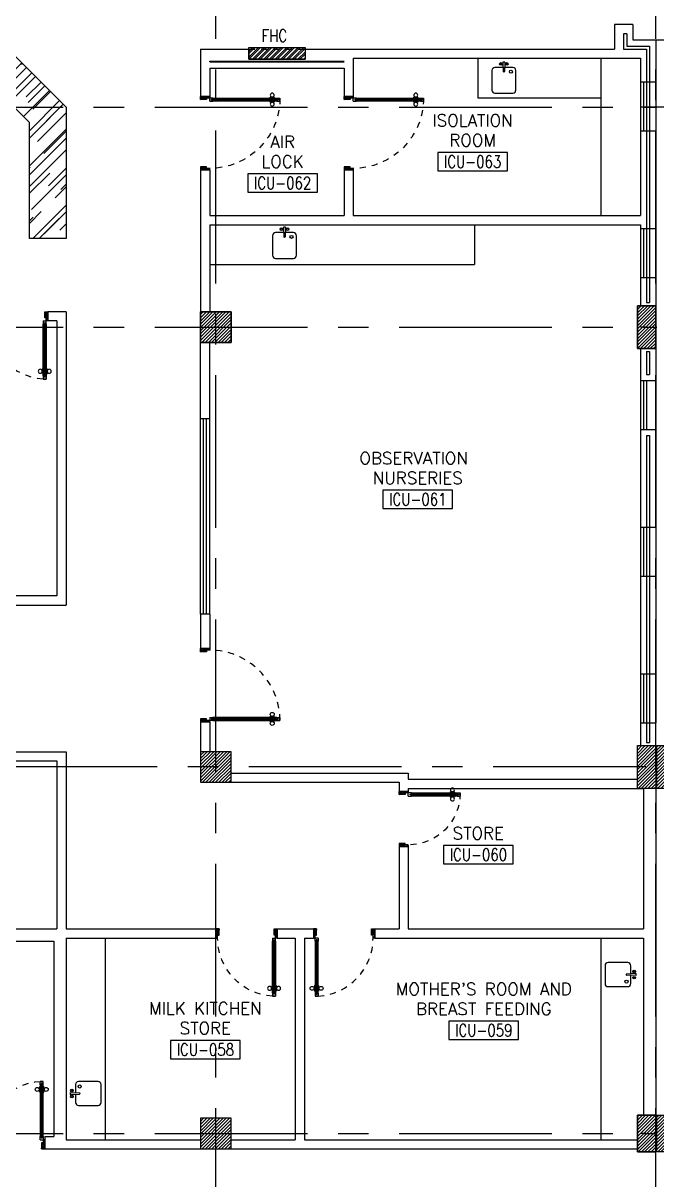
# Model space of a CAD drawing. Extents: x 276011.4 to 276105.3, y 57291.9 to 57371.4.
# Drawn here: x 276042.42 to 276052.79, y 57329.23 to 57348.16 of the extents above; entities that cross this region are included whole.
import ezdxf
from ezdxf.enums import TextEntityAlignment as Align

# ---------------------------------------------------------------- set-up
doc = ezdxf.new("R2010")
doc.units = 0
doc.header["$MEASUREMENT"] = 0
doc.linetypes.add('CENTERX2', pattern=[4, 2.5, -0.5, 0.5, -0.5])
doc.linetypes.add('HIDDEN', pattern=[0.375, 0.25, -0.125])
doc.layers.get('0').update_dxf_attribs({"color": 11, "linetype": 'CONTINUOUS'})
for name, color, linetype in [('AXES', 11, 'CENTERX2'), ('COL', 11, 'CONTINUOUS'), ('COUNTER', 11, 'CONTINUOUS'), ('DOOR', 11, 'CONTINUOUS'), ('FHC', 11, 'CONTINUOUS'), ('HAT', 11, 'CONTINUOUS'), ('INSUL', 11, 'CONTINUOUS'), ('NON-MEDICAL', 11, 'CONTINUOUS'), ('RM-BOX', 11, 'CONTINUOUS'), ('RM-NAME', 11, 'CONTINUOUS'), ('RM-NO', 11, 'CONTINUOUS'), ('ROOF', 11, 'CONTINUOUS'), ('WALL', 11, 'CONTINUOUS'), ('WIN', 11, 'CONTINUOUS')]:
    doc.layers.add(name, color=color, linetype=linetype)
doc.styles.add('ROMANS', font='ROMANS.shx', dxfattribs={"width": 0.6})

# ---------------------------------------------------------------- blocks, each defined once
blk = doc.blocks.new('*X17')
at = {"color": 0}
for p, q in [((84179, 155509), (84660, 155990)), ((84179, 155562), (84607, 155990)), ((84179, 155615), (84554, 155990)), ((84179, 155668), (84501, 155990)), ((84179, 155721), (84448, 155990)), ((84179, 155774), (84395, 155990)), ((84179, 155827), (84342, 155990)), ((84179, 155880), (84289, 155990)), ((84179, 155933), (84236, 155990)), ((84179, 155986), (84183, 155990)), ((84213, 155490), (84679, 155956)), ((84266, 155490), (84679, 155903)), ((84319, 155490), (84679, 155850)), ((84372, 155490), (84679, 155796)), ((84426, 155490), (84679, 155743)), ((84479, 155490), (84679, 155690)), ((84532, 155490), (84679, 155637)), ((84585, 155490), (84679, 155584)), ((84638, 155490), (84679, 155531))]:
    blk.add_line(p, q, dxfattribs=at)
blk = doc.blocks.new('COL50')
at = {"layer": 'COL'}
blk.add_lwpolyline([(-250, 250), (-250, -250), (250, -250), (250, 250)], close=True, dxfattribs=at)
blk = doc.blocks.new('*X16')
at = {"color": 0}
for p, q in [((84179, 162721), (84648, 163190)), ((84179, 162774), (84595, 163190)), ((84179, 162827), (84542, 163190)), ((84179, 162880), (84489, 163190)), ((84179, 162933), (84436, 163190)), ((84179, 162986), (84383, 163190)), ((84179, 163039), (84330, 163190)), ((84179, 163092), (84277, 163190)), ((84179, 163145), (84224, 163190)), ((84201, 162690), (84679, 163168)), ((84254, 162690), (84679, 163115)), ((84307, 162690), (84679, 163062)), ((84360, 162690), (84679, 163009)), ((84413, 162690), (84679, 162956)), ((84466, 162690), (84679, 162903)), ((84519, 162690), (84679, 162850)), ((84572, 162690), (84679, 162797)), ((84625, 162690), (84679, 162744))]:
    blk.add_line(p, q, dxfattribs=at)
blk = doc.blocks.new('*X19')
at = {"color": 0}
for p, q in [((84179, 149516), (84653, 149990)), ((84179, 149569), (84600, 149990)), ((84179, 149622), (84547, 149990)), ((84179, 149675), (84494, 149990)), ((84179, 149728), (84441, 149990)), ((84179, 149781), (84388, 149990)), ((84179, 149834), (84335, 149990)), ((84179, 149887), (84282, 149990)), ((84179, 149940), (84229, 149990)), ((84206, 149490), (84679, 149963)), ((84259, 149490), (84679, 149910)), ((84312, 149490), (84679, 149857)), ((84365, 149490), (84679, 149804)), ((84418, 149490), (84679, 149751)), ((84471, 149490), (84679, 149698)), ((84524, 149490), (84679, 149645)), ((84577, 149490), (84679, 149592)), ((84630, 149490), (84679, 149539))]:
    blk.add_line(p, q, dxfattribs=at)
blk = doc.blocks.new('RM1')
at = {"layer": 'RM-BOX'}
blk.add_lwpolyline([(570, -200), (-570, -200), (-570, -500), (570, -500)], close=True, dxfattribs=at)
at = {"layer": 'RM-NAME', "style": 'ROMANS'}
for tag, p in [('ROOMNAME1', (0, 324)), ('ROOMNAME2', (0, 0))]:
    blk.add_attdef(tag, text='', height=200, dxfattribs=at).set_placement(p, align=Align.MIDDLE)
at = {"layer": 'RM-NO', "style": 'ROMANS', "width": 0.8}
blk.add_attdef('ROOMNO', text='', height=200, dxfattribs=at).set_placement((0, -350), align=Align.MIDDLE)
blk = doc.blocks.new('DOOR90')
at = {"layer": 'DOOR', "color": 0, "linetype": 'ByBlock'}
for p, q in [((-150, 0), (-150, -25)), ((-150, 0), (0, 0)), ((0, -50), (0, 0)), ((-1000, -25), (-1000, -75)), ((-1000, -75), (-1000, -25)), ((-950, -25), (-1000, -25)), ((-950, -75), (-1000, -75)), ((-970, -42), (-970, -58)), ((-950, -42), (-970, -42)), ((-950, -58), (-970, -58)), ((-950, -25), (-950, -42)), ((-950, -58), (-950, -75)), ((-918, -25), (-918, -18)), ((-828, -18), (-918, -18)), ((-918, -75), (-918, -82)), ((-828, -82), (-918, -82)), ((-905, -18), (-905, -9)), ((-905, -9), (-840, -9)), ((-905, -18), (-840, -18)), ((-905, -82), (-905, -91)), ((-905, -82), (-840, -82)), ((-905, -91), (-840, -91)), ((-840, -18), (-840, -9)), ((-840, -82), (-840, -91)), ((-828, -25), (-828, -18)), ((-828, -75), (-828, -82)), ((-200, -42), (-200, -25)), ((-200, -25), (-150, -25)), ((-180, -42), (-200, -42)), ((-200, -75), (-200, -58)), ((-200, -58), (-180, -58)), ((-150, -75), (-200, -75)), ((-180, -58), (-180, -42)), ((-150, -75), (-150, -25)), ((-150, -25), (-100, -25)), ((-100, -25), (-100, -50)), ((-100, -50), (0, -50)), ((-150, -900), (-150, -875)), ((-150, -875), (-100, -875)), ((0, -900), (-150, -900)), ((-150, -900), (0, -900)), ((-100, -850), (0, -850)), ((-100, -875), (-100, -850)), ((0, -850), (0, -900))]:
    blk.add_line(p, q, dxfattribs=at)
at = {"layer": 'DOOR', "color": 9, "linetype": 'ByBlock'}
for p, q in [((0, -50), (-114, 0)), ((0, -50), (-40, 0)), ((0, -50), (-100, -37)), ((0, -850), (-114, -900)), ((0, -850), (-100, -863)), ((0, -850), (-40, -900))]:
    blk.add_line(p, q, dxfattribs=at)
at = {"layer": 'DOOR', "linetype": 'ByBlock'}
for p, q in [((-200, -25), (-950, -25)), ((-200, -42), (-950, -42)), ((-200, -58), (-950, -58)), ((-950, -75), (-200, -75))]:
    blk.add_line(p, q, dxfattribs=at)
at = {"layer": 'DOOR', "color": 0, "linetype": 'ByBlock'}
for centre in [(-873, 24), (-873, -124)]:
    blk.add_circle(centre, 32.4, dxfattribs=at)
at = {"layer": 'DOOR', "color": 9, "linetype": 'ByBlock'}
for centre, radius, start, end in [((0, -50), 154, 161.1053, 166.2858), ((0, -50), 134, 158.1598, 169.28), ((0, -50), 94.4, 148.0182, 180), ((0, -50), 74.4, 137.7764, 180), ((0, -50), 114, 154.0838, 167.3774), ((0, -50), 54.4, 113.2074, 180), ((0, -50), 34.4, 90, 180), ((0, -50), 14.4, 90, 180), ((0, -850), 154, 193.7142, 198.8947), ((0, -850), 134, 190.72, 201.8402), ((0, -850), 94.4, 180, 211.9818), ((0, -850), 74.4, 180, 222.2236), ((0, -850), 54.4, 180, 246.7926), ((0, -850), 34.4, 180, 270), ((0, -850), 14.4, 180, 270)]:
    blk.add_arc(centre, radius, start, end, dxfattribs=at)
at = {"layer": 'DOOR', "linetype": 'HIDDEN', "ltscale": 0.5}
blk.add_arc((-150, -25), 850, 180, 270, dxfattribs=at)
blk = doc.blocks.new('C5V')
at = {"layer": 'HAT'}
h = blk.add_hatch(dxfattribs=at)
h.set_pattern_fill('ANSI31', color=256, scale=300, style=0)
h.set_pattern_definition([(45, (-249196.182, -54711.005), (-26.5165043, 26.5165043), [])])
h.paths.add_polyline_path([(-20, 600), (-320, 600), (-320, 300), (-20, 300)])
h.paths.add_polyline_path([(-20, 300), (-320, 300), (-320, 0), (-20, 0)])
h = blk.add_hatch(dxfattribs=at)
h.set_pattern_fill('ANSI31', color=256, scale=300, style=0)
h.set_pattern_definition([(45, (-248876.182, -54711.005), (-26.5165043, 26.5165043), [])])
h.paths.add_polyline_path([(300, 600), (0, 600), (0, 300), (300, 300)])
h.paths.add_polyline_path([(300, 300), (0, 300), (0, 0), (300, 0)])
at = {"layer": 'COL'}
for points in [[(-20, 600), (-20, 0), (-320, 0), (-320, 600)], [(300, 600), (300, 0), (0, 0), (0, 600)]]:
    blk.add_lwpolyline(points, close=True, dxfattribs=at)
blk = doc.blocks.new('C11')
at = {"layer": 'HAT'}
h = blk.add_hatch(dxfattribs=at)
h.set_pattern_fill('ANSI31', color=256, scale=300, style=0)
h.set_pattern_definition([(45, (-248556.182, -75061.005), (-26.5165043, 26.5165043), [])])
h.paths.add_polyline_path([(300, 700), (0, 700), (0, 350), (300, 350)])
h.paths.add_polyline_path([(300, 350), (0, 350), (0, 0), (300, 0)])
at = {"layer": 'COL'}
blk.add_lwpolyline([(300, 700), (300, 0), (0, 0), (0, 700)], close=True, dxfattribs=at)
blk = doc.blocks.new('C11D')
at = {"layer": 'COL', "linetype": 'ByBlock'}
for p in [(-320, 0), (0, 0)]:
    blk.add_blockref('C11', p, dxfattribs=at)
blk = doc.blocks.new('DOOR-10')
at = {"layer": 'DOOR', "color": 0, "linetype": 'ByBlock'}
for p, q in [((-83, 1005), (-92, 1005)), ((-92, 1005), (-92, 940)), ((-76, 1018), (-83, 1018)), ((-83, 928), (-83, 1018)), ((-83, 1005), (-83, 940)), ((-26, 1100), (-76, 1100)), ((-76, 1100), (-26, 1100)), ((-76, 1050), (-76, 1100)), ((-59, 1050), (-76, 1050)), ((-43, 1070), (-59, 1070)), ((-59, 1050), (-59, 1070)), ((-43, 1050), (-43, 1070)), ((-26, 1050), (-43, 1050)), ((-26, 1050), (-26, 1100)), ((-26, 1018), (-18, 1018)), ((-18, 928), (-18, 1018)), ((-18, 1005), (-9, 1005)), ((-18, 1005), (-18, 940)), ((-9, 1005), (-9, 940)), ((-83, 940), (-92, 940)), ((-76, 928), (-83, 928)), ((-26, 928), (-18, 928)), ((-18, 940), (-9, 940)), ((-76, 200), (-59, 200)), ((-76, 150), (-76, 200)), ((-59, 200), (-59, 180)), ((-43, 200), (-26, 200)), ((-43, 180), (-43, 200)), ((-26, 200), (-26, 150)), ((-1001, 0), (-1001, 150)), ((-1001, 150), (-976, 150)), ((-1001, 150), (-1001, 0)), ((-951, 0), (-1001, 0)), ((-976, 150), (-976, 100)), ((-976, 100), (-951, 100)), ((-951, 100), (-951, 0)), ((-76, 150), (-26, 150)), ((-59, 180), (-43, 180)), ((-51, 100), (-51, 0)), ((-26, 100), (-51, 100)), ((-51, 0), (-1, 0)), ((-1, 150), (-26, 150)), ((-26, 150), (-26, 100))]:
    blk.add_line(p, q, dxfattribs=at)
at = {"layer": 'DOOR', "linetype": 'ByBlock'}
for p, q in [((-76, 1050), (-76, 200)), ((-59, 200), (-59, 1050)), ((-43, 200), (-43, 1050)), ((-26, 200), (-26, 1050))]:
    blk.add_line(p, q, dxfattribs=at)
at = {"layer": 'DOOR', "color": 9, "linetype": 'ByBlock'}
for p, q in [((-951, 0), (-1001, 114)), ((-951, 0), (-1001, 40)), ((-951, 0), (-964, 100)), ((-51, 0), (-1, 114)), ((-51, 0), (-37, 100)), ((-51, 0), (-1, 40)), ((-1, 0), (-1, 150))]:
    blk.add_line(p, q, dxfattribs=at)
at = {"layer": 'DOOR', "color": 0, "linetype": 'ByBlock'}
for centre in [(-124, 973), (23, 973)]:
    blk.add_circle(centre, 32.4, dxfattribs=at)
at = {"layer": 'DOOR', "linetype": 'HIDDEN', "ltscale": 0.5}
blk.add_arc((-23, 149), 952, 93.1482, 179.9482, dxfattribs=at)
at = {"layer": 'DOOR', "color": 9, "linetype": 'ByBlock'}
for centre, radius, start, end in [((-951, 0), 154, 103.7142, 108.8947), ((-951, 0), 134, 100.72, 111.8402), ((-951, 0), 94.4, 90, 121.9818), ((-951, 0), 74.4, 90, 132.2236), ((-951, 0), 54.4, 90, 156.7926), ((-951, 0), 34.4, 90, 180), ((-951, 0), 14.4, 90, 180), ((-51, 0), 94.4, 58.0182, 90), ((-51, 0), 74.4, 47.7764, 90), ((-51, 0), 54.4, 23.2074, 90), ((-51, 0), 34.4, 0, 90), ((-51, 0), 14.4, 0, 90), ((-51, 0), 134, 68.1598, 79.28), ((-51, 0), 114, 64.0838, 77.3774), ((-51, 0), 154, 71.1053, 76.2858)]:
    blk.add_arc(centre, radius, start, end, dxfattribs=at)
blk = doc.blocks.new('DOOR100')
at = {"layer": 'DOOR', "color": 0, "linetype": 'ByBlock'}
for p, q in [((-82, 1205), (-91, 1205)), ((-91, 1205), (-91, 1140)), ((-82, 1140), (-91, 1140)), ((-75, 1218), (-82, 1218)), ((-82, 1128), (-82, 1218)), ((-82, 1205), (-82, 1140)), ((-25, 1300), (-75, 1300)), ((-75, 1300), (-25, 1300)), ((-75, 1250), (-75, 1300)), ((-58, 1250), (-75, 1250)), ((-42, 1270), (-58, 1270)), ((-58, 1250), (-58, 1270)), ((-42, 1250), (-42, 1270)), ((-25, 1250), (-42, 1250)), ((-25, 1250), (-25, 1300)), ((-25, 1218), (-18, 1218)), ((-18, 1128), (-18, 1218)), ((-18, 1205), (-9, 1205)), ((-18, 1205), (-18, 1140)), ((-18, 1140), (-9, 1140)), ((-9, 1205), (-9, 1140)), ((-75, 1128), (-82, 1128)), ((-25, 1128), (-18, 1128)), ((-75, 200), (-58, 200)), ((-75, 150), (-75, 200)), ((-58, 200), (-58, 180)), ((-42, 200), (-25, 200)), ((-42, 180), (-42, 200)), ((-25, 200), (-25, 150)), ((-1200, 0), (-1200, 150)), ((-1200, 150), (-1175, 150)), ((-1200, 150), (-1200, 0)), ((-1150, 0), (-1200, 0)), ((-1175, 150), (-1175, 100)), ((-1175, 100), (-1150, 100)), ((-1150, 100), (-1150, 0)), ((-75, 150), (-25, 150)), ((-58, 180), (-42, 180)), ((-50, 100), (-50, 0)), ((-25, 100), (-50, 100)), ((-50, 0), (0, 0)), ((0, 150), (-25, 150)), ((-25, 150), (-25, 100)), ((0, 150), (0, 0))]:
    blk.add_line(p, q, dxfattribs=at)
at = {"layer": 'DOOR', "linetype": 'ByBlock'}
for p, q in [((-75, 1250), (-75, 200)), ((-58, 200), (-58, 1250)), ((-42, 200), (-42, 1250)), ((-25, 200), (-25, 1250)), ((0, 0), (0, 150))]:
    blk.add_line(p, q, dxfattribs=at)
at = {"layer": 'DOOR', "color": 9, "linetype": 'ByBlock'}
for p, q in [((-1150, 0), (-1200, 114)), ((-1150, 0), (-1200, 40)), ((-1150, 0), (-1163, 100)), ((-50, 0), (0, 114)), ((-50, 0), (-37, 100)), ((-50, 0), (0, 40))]:
    blk.add_line(p, q, dxfattribs=at)
at = {"layer": 'DOOR', "color": 0, "linetype": 'ByBlock'}
for centre in [(-124, 1173), (24, 1173)]:
    blk.add_circle(centre, 32.4, dxfattribs=at)
at = {"layer": 'DOOR', "linetype": 'HIDDEN', "ltscale": 0.5}
blk.add_arc((-25, 150), 1150, 90, 180.0001, dxfattribs=at)
at = {"layer": 'DOOR', "color": 9, "linetype": 'ByBlock'}
for centre, radius, start, end in [((-1150, 0), 154, 103.7142, 108.8947), ((-1150, 0), 134, 100.72, 111.8402), ((-1150, 0), 94.4, 90, 121.9818), ((-1150, 0), 74.4, 90, 132.2236), ((-1150, 0), 54.4, 90, 156.7926), ((-1150, 0), 34.4, 90, 180), ((-1150, 0), 14.4, 90, 180), ((-50, 0), 94.4, 58.0182, 90), ((-50, 0), 74.4, 47.7764, 90), ((-50, 0), 54.4, 23.2074, 90), ((-50, 0), 34.4, 0, 90), ((-50, 0), 14.4, 0, 90), ((-50, 0), 134, 68.1598, 79.28), ((-50, 0), 114, 64.0838, 77.3774), ((-50, 0), 154, 71.1053, 76.2858)]:
    blk.add_arc(centre, radius, start, end, dxfattribs=at)

msp = doc.modelspace()

# ---------------------------------------------------------------- hatches: boundary and pattern name
at = {"layer": 'COUNTER', "linetype": 'ByBlock'}
h = msp.add_hatch(dxfattribs=at)
h.set_pattern_fill('AR-RROOF', color=11, scale=0.32, angle=45, style=0)
h.paths.add_polyline_path([(276042.1755, 57347.7329), (276040.4255, 57347.7329), (276040.4255, 57347.1329), (276041.9255, 57347.1329), (276042.5255, 57346.5329), (276042.5255, 57344.6329), (276043.1255, 57344.6329), (276043.1255, 57346.7829)])
at = {"layer": 'FHC', "linetype": 'ByBlock', "ltscale": 0.3}
h = msp.add_hatch(dxfattribs=at)
h.set_pattern_fill('ANSI32', color=11, scale=0.175, style=0)
h.set_pattern_definition([(45, (275813.919317, 57316.51692), (-0.046403883, 0.046403883), []), (45, (275813.95025, 57316.51692), (-0.046403883, 0.046403883), [])])
h.paths.add_polyline_path([(276047.0355, 57347.5679), (276047.0355, 57347.7579), (276046.1155, 57347.7579), (276046.1155, 57347.5679)])
h.paths.add_polyline_path([(276045.9029, 57347.1468), (276045.9029, 57347.5676), (276046.1654, 57347.5676), (276046.1654, 57347.1468)], flags=9)

# ---------------------------------------------------------------- linework, layer by layer
at = {"layer": 'AXES'}
for p, q in [((276052.7755, 57291.8986), (276052.7755, 57370.3613)), ((276045.5755, 57291.8986), (276045.5755, 57352.4829)), ((276036.5755, 57346.7829), (276052.7922, 57346.7829)), ((276094.8155, 57346.7829), (276052.5255, 57346.7829)), ((276036.5755, 57343.1829), (276052.7955, 57343.1829)), ((276104.6155, 57343.1829), (276052.5255, 57343.1829)), ((276104.6155, 57335.9829), (276036.5755, 57335.9829)), ((276104.6155, 57335.9829), (276052.5255, 57335.9829)), ((276036.5755, 57329.9829), (276052.7755, 57329.9829)), ((276104.6155, 57329.9829), (276052.5255, 57329.9829))]:
    msp.add_line(p, q, dxfattribs=at)
at = {"layer": 'COUNTER', "linetype": 'ByBlock'}
msp.add_lwpolyline([(276042.5255, 57344.6329), (276042.5255, 57346.5329), (276041.9255, 57347.1329), (276040.4255, 57347.1329), (276040.4255, 57347.7329), (276042.1755, 57347.7329), (276043.1255, 57346.7829), (276043.1255, 57344.6329)], close=True, dxfattribs=at)
at = {"layer": 'FHC', "color": 250, "linetype": 'HIDDEN', "ltscale": 0.25}
msp.add_line((276046.1155, 57347.7329), (276047.0355, 57347.7329), dxfattribs=at)
at = {"layer": 'FHC', "linetype": 'ByBlock', "ltscale": 0.3}
msp.add_lwpolyline([(276046.1155, 57347.7579), (276047.0355, 57347.7579), (276047.0355, 57347.5679), (276046.1155, 57347.5679)], close=True, dxfattribs=at)
at = {"layer": 'INSUL'}
for p, q in [((276052.2505, 57347.9829), (276052.2505, 57347.7329)), ((276052.3005, 57347.9829), (276052.2505, 57347.9829)), ((276052.3005, 57347.9829), (276052.3005, 57347.7829)), ((276052.2505, 57347.7329), (276052.6255, 57347.7329)), ((276052.3005, 57347.7829), (276052.6755, 57347.7829)), ((276052.6255, 57347.7329), (276052.6255, 57343.5829)), ((276052.6755, 57347.7829), (276052.6755, 57343.5829)), ((276052.6255, 57343.5829), (276052.6755, 57343.5829)), ((276052.6255, 57342.7829), (276052.6755, 57342.7829)), ((276052.6255, 57342.7829), (276052.6255, 57342.4079)), ((276052.6755, 57342.7829), (276052.6755, 57342.4079)), ((276052.6255, 57342.4079), (276052.6755, 57342.4079)), ((276052.6255, 57341.4079), (276052.6755, 57341.4079)), ((276052.6255, 57341.4079), (276052.6255, 57336.3829)), ((276052.6755, 57341.4079), (276052.6755, 57336.3829)), ((276052.6255, 57336.3829), (276052.6755, 57336.3829))]:
    msp.add_line(p, q, dxfattribs=at)
at = {"layer": 'NON-MEDICAL'}
for p, q in [((276049.8617, 57347.5848), (276049.8617, 57346.9348)), ((276050.2804, 57347.4324), (276050.144, 57347.4324)), ((276050.2744, 57347.5206), (276050.2804, 57347.3653)), ((276050.3065, 57347.5206), (276050.2744, 57347.5206)), ((276050.3065, 57347.5206), (276050.3004, 57347.3653)), ((276050.4369, 57347.4324), (276050.3004, 57347.4324)), ((276051.8755, 57347.5848), (276051.8755, 57345.0098)), ((276051.8755, 57347.5848), (276051.8755, 57346.9348)), ((276050.0941, 57347.3825), (276050.0941, 57347.0614)), ((276050.4868, 57347.0614), (276050.4868, 57347.3825)), ((276049.8617, 57346.9348), (276051.8755, 57346.9348)), ((276050.144, 57347.0115), (276050.4369, 57347.0115)), ((276046.6832, 57344.8168), (276046.6892, 57344.6615)), ((276046.7152, 57344.8168), (276046.6832, 57344.8168)), ((276046.7152, 57344.8168), (276046.7092, 57344.6615)), ((276049.8102, 57344.8598), (276049.8102, 57344.2098)), ((276046.5029, 57344.6787), (276046.5029, 57344.3576)), ((276046.6892, 57344.7286), (276046.5527, 57344.7286)), ((276046.8457, 57344.7286), (276046.7092, 57344.7286)), ((276046.8955, 57344.3576), (276046.8955, 57344.6787)), ((276045.4755, 57344.2098), (276049.8102, 57344.2098)), ((276046.5527, 57344.3078), (276046.8457, 57344.3078)), ((276043.7659, 57333.1829), (276043.7659, 57329.8829)), ((276051.875, 57333.1829), (276051.875, 57329.8829)), ((276051.9453, 57332.7309), (276051.9453, 57332.438)), ((276052.3163, 57332.7808), (276051.9952, 57332.7808)), ((276052.3662, 57332.5944), (276052.3662, 57332.7309)), ((276052.4544, 57332.6005), (276052.2991, 57332.5944)), ((276052.4544, 57332.5684), (276052.2991, 57332.5745)), ((276052.3662, 57332.438), (276052.3662, 57332.5745)), ((276052.4544, 57332.5684), (276052.4544, 57332.6005)), ((276051.9952, 57332.3881), (276052.3163, 57332.3881)), ((276043.2786, 57330.786), (276043.2786, 57330.6495)), ((276043.6495, 57330.8359), (276043.3284, 57330.8359)), ((276043.6994, 57330.4931), (276043.6994, 57330.786)), ((276043.1904, 57330.6556), (276043.3456, 57330.6495)), ((276043.1904, 57330.6556), (276043.1904, 57330.6235)), ((276043.1904, 57330.6235), (276043.3456, 57330.6296)), ((276043.2786, 57330.6296), (276043.2786, 57330.4931)), ((276043.3284, 57330.4432), (276043.6495, 57330.4432))]:
    msp.add_line(p, q, dxfattribs=at)
for centre, radius in [((276050.2407, 57347.4895), 0.0217), ((276050.2407, 57347.4895), 0.014), ((276050.3402, 57347.4895), 0.0217), ((276050.3402, 57347.4895), 0.014), ((276050.4049, 57347.3629), 0.0255), ((276046.6494, 57344.7857), 0.0217), ((276046.6494, 57344.7857), 0.014), ((276046.749, 57344.7857), 0.0217), ((276046.749, 57344.7857), 0.014), ((276046.8137, 57344.6592), 0.0255), ((276052.4233, 57332.6342), 0.0217), ((276052.4233, 57332.6342), 0.014), ((276052.2967, 57332.47), 0.0255), ((276052.4233, 57332.5347), 0.0217), ((276052.4233, 57332.5347), 0.014), ((276043.348, 57330.754), 0.0255), ((276043.2214, 57330.6893), 0.0217), ((276043.2214, 57330.5898), 0.0217), ((276043.2214, 57330.6893), 0.014), ((276043.2214, 57330.5898), 0.014)]:
    msp.add_circle(centre, radius, dxfattribs=at)
for centre, radius, start, end in [((276050.144, 57347.3825), 0.0499, 90, 180), ((276050.4369, 57347.3825), 0.0499, 0, 90), ((276050.2904, 57347.3653), 0.00997, 180, 0), ((276050.144, 57347.0614), 0.0499, 180, 270), ((276050.4369, 57347.0614), 0.0499, 270, 0), ((276046.5527, 57344.6787), 0.0499, 90, 180), ((276046.6992, 57344.6615), 0.00997, 180, 0), ((276046.8457, 57344.6787), 0.0499, 0, 90), ((276046.5527, 57344.3576), 0.0499, 180, 270), ((276046.8457, 57344.3576), 0.0499, 270, 0), ((276051.9952, 57332.7309), 0.0499, 90, 180), ((276052.3163, 57332.7309), 0.0499, 0, 90), ((276052.2991, 57332.5844), 0.00997, 90, 270), ((276051.9952, 57332.438), 0.0499, 180, 270), ((276052.3163, 57332.438), 0.0499, 270, 0), ((276043.3284, 57330.786), 0.0499, 90, 180), ((276043.6495, 57330.786), 0.0499, 0, 90), ((276043.3456, 57330.6396), 0.00997, 270, 90), ((276043.3284, 57330.4931), 0.0499, 180, 270), ((276043.6495, 57330.4931), 0.0499, 270, 0)]:
    msp.add_arc(centre, radius, start, end, dxfattribs=at)
at = {"layer": 'ROOF'}
msp.add_line((276052.7755, 57347.8829), (276062.3955, 57347.8829), dxfattribs=at)
at = {"layer": 'WALL'}
for p, q in [((276052.1005, 57348.1329), (276052.1005, 57347.7329)), ((276052.4005, 57348.1329), (276052.1005, 57348.1329)), ((276052.4005, 57348.1329), (276052.4005, 57347.8829)), ((276052.4005, 57347.8829), (276052.7755, 57347.8829)), ((276045.9034, 57347.7329), (276046.1155, 57347.7329)), ((276046.1155, 57347.7284), (276046.1155, 57347.5679)), ((276047.0355, 57347.7284), (276047.0355, 57347.5679)), ((276046.1155, 57347.5679), (276047.0355, 57347.5679)), ((276045.3255, 57344.8579), (276045.3255, 57343.4329)), ((276045.4755, 57344.8579), (276045.4755, 57343.4329)), ((276043.1255, 57343.4329), (276043.1255, 57338.6329)), ((276042.9755, 57343.2829), (276042.9755, 57338.7829)), ((276045.3255, 57341.6829), (276045.3255, 57342.9329)), ((276045.4755, 57341.6829), (276045.4755, 57342.9329)), ((276045.4755, 57341.6829), (276045.3255, 57341.6829)), ((276042.9755, 57338.7829), (276038.6255, 57338.7829)), ((276034.8755, 57338.6329), (276043.1255, 57338.6329)), ((276052.5755, 57335.6329), (276052.5755, 57333.3329)), ((276052.7755, 57335.6329), (276052.7755, 57330.0329)), ((276052.5755, 57333.1829), (276052.5755, 57330.2829)), ((276042.7755, 57329.9329), (276042.7755, 57329.7329))]:
    msp.add_line(p, q, dxfattribs=at)
at = {"layer": 'WALL', "linetype": 'ByBlock'}
for p, q in [((276052.7755, 57347.8829), (276052.7755, 57347.195)), ((276045.3255, 57347.7329), (276045.3255, 57346.9554)), ((276045.3255, 57347.7329), (276046.1155, 57347.7329)), ((276047.0355, 57347.7329), (276052.1005, 57347.7329)), ((276045.4755, 57347.5329), (276047.6755, 57347.5329)), ((276045.4755, 57347.5229), (276045.4755, 57347.5329)), ((276045.4755, 57347.5229), (276047.6755, 57347.5229)), ((276045.4755, 57347.4229), (276045.4755, 57346.9554)), ((276045.4755, 57347.4229), (276047.6755, 57347.4229)), ((276047.6755, 57347.4229), (276047.6755, 57346.9454)), ((276047.8255, 57347.5829), (276047.8255, 57346.9454)), ((276047.8255, 57347.5829), (276052.5255, 57347.5829)), ((276052.5255, 57347.5829), (276052.5255, 57347.195)), ((276052.5255, 57347.195), (276052.7755, 57347.195)), ((276045.4755, 57346.9554), (276045.3255, 57346.9554)), ((276047.6755, 57346.9454), (276047.8255, 57346.9454)), ((276052.5255, 57346.395), (276052.7755, 57346.395)), ((276052.5255, 57346.395), (276052.5255, 57345.0079)), ((276052.7755, 57346.395), (276052.7755, 57344.795)), ((276045.3255, 57345.7554), (276045.3255, 57344.8579)), ((276045.3255, 57345.7554), (276045.4755, 57345.7554)), ((276045.4755, 57345.7554), (276045.4755, 57345.0079)), ((276047.6755, 57345.7554), (276047.8255, 57345.7554)), ((276047.6755, 57345.7554), (276047.6755, 57345.0079)), ((276047.8255, 57345.7554), (276047.8255, 57345.0079)), ((276045.4755, 57345.0079), (276047.6755, 57345.0079)), ((276047.8255, 57345.0079), (276052.5255, 57345.0079)), ((276045.4755, 57344.8579), (276052.5255, 57344.8579)), ((276052.5255, 57344.8579), (276052.5255, 57344.795)), ((276052.5255, 57344.795), (276052.7755, 57344.795)), ((276052.5255, 57343.995), (276052.7755, 57343.995)), ((276052.5255, 57343.995), (276052.5255, 57343.5329)), ((276052.7755, 57343.995), (276052.7755, 57342.3079)), ((276042.8255, 57343.2829), (276042.8255, 57343.4329)), ((276043.1255, 57343.4329), (276042.8255, 57343.4329)), ((276045.3255, 57343.4329), (276045.3255, 57342.9329)), ((276045.4755, 57343.4329), (276045.4755, 57343.4325)), ((276042.9755, 57343.2829), (276042.8255, 57343.2829)), ((276052.5255, 57342.8329), (276052.5255, 57342.3079)), ((276052.5255, 57342.3079), (276052.7755, 57342.3079)), ((276052.5255, 57341.5079), (276052.5255, 57339.9079)), ((276052.5255, 57341.5079), (276052.7755, 57341.5079)), ((276052.7755, 57341.5079), (276052.7755, 57339.9079)), ((276052.5255, 57339.9079), (276052.7755, 57339.9079)), ((276052.5255, 57339.1079), (276052.7755, 57339.1079)), ((276052.5255, 57339.1079), (276052.5255, 57337.5079)), ((276052.7755, 57339.1079), (276052.7755, 57337.5079)), ((276045.4755, 57338.4829), (276045.3255, 57338.4829)), ((276045.3255, 57338.4829), (276045.3255, 57337.9204)), ((276045.4755, 57338.4829), (276045.4755, 57337.9204)), ((276045.4755, 57337.9204), (276045.3255, 57337.9204)), ((276052.5255, 57337.5079), (276052.7755, 57337.5079)), ((276045.4755, 57336.7204), (276045.3255, 57336.7204)), ((276045.3255, 57336.7204), (276045.3255, 57335.7329)), ((276045.4755, 57336.7204), (276045.4755, 57336.2329)), ((276052.5255, 57336.7079), (276052.7755, 57336.7079)), ((276052.5255, 57336.7079), (276052.5255, 57336.3329)), ((276041.9005, 57336.2329), (276043.1255, 57336.2329)), ((276041.9005, 57336.0829), (276042.9755, 57336.0829)), ((276042.9755, 57336.0829), (276042.9755, 57333.3329)), ((276043.1255, 57336.2329), (276043.1255, 57333.3329)), ((276045.8255, 57335.8829), (276048.7255, 57335.8829)), ((276048.7255, 57335.8829), (276048.7255, 57335.7829)), ((276045.4755, 57335.7329), (276048.5755, 57335.7329)), ((276048.5755, 57335.7329), (276048.5755, 57335.5829)), ((276048.7255, 57335.7829), (276052.4755, 57335.7829)), ((276048.5755, 57335.5829), (276048.7255, 57335.5829)), ((276048.7255, 57335.6329), (276052.5755, 57335.6329)), ((276048.7255, 57335.6329), (276048.7255, 57335.5829)), ((276048.5755, 57334.6829), (276048.7255, 57334.6829)), ((276048.5755, 57334.6829), (276048.5755, 57333.3329)), ((276048.7255, 57334.6829), (276048.7255, 57333.3329)), ((276040.7005, 57333.3329), (276042.9755, 57333.3329)), ((276043.1255, 57333.3329), (276045.5788, 57333.3329)), ((276045.5788, 57333.3329), (276045.5788, 57333.1829)), ((276046.5788, 57333.3329), (276046.5788, 57333.1829)), ((276046.5788, 57333.3329), (276047.1755, 57333.3329)), ((276047.1755, 57333.3329), (276047.1755, 57333.1829)), ((276048.1755, 57333.3329), (276048.1755, 57333.1829)), ((276048.1755, 57333.3329), (276048.5755, 57333.3329)), ((276048.7255, 57333.3329), (276052.5755, 57333.3329)), ((276038.3255, 57333.1329), (276042.9255, 57333.1329)), ((276042.9255, 57333.1329), (276042.9255, 57329.9329)), ((276043.1255, 57333.1829), (276045.5788, 57333.1829)), ((276043.1255, 57333.1829), (276043.1255, 57329.8829)), ((276046.5788, 57333.1829), (276046.8755, 57333.1829)), ((276046.8755, 57333.1829), (276046.8755, 57329.8829)), ((276047.0255, 57333.1829), (276047.0255, 57329.8829)), ((276047.0255, 57333.1829), (276047.1755, 57333.1829)), ((276048.1755, 57333.1829), (276052.5755, 57333.1829)), ((276052.7755, 57330.2329), (276052.7755, 57329.7329)), ((276042.7755, 57329.9329), (276042.9255, 57329.9329)), ((276043.1255, 57329.8829), (276045.3255, 57329.8829)), ((276045.8255, 57329.8829), (276046.8755, 57329.8829)), ((276047.0255, 57329.8829), (276052.4755, 57329.8829)), ((276042.7755, 57329.7329), (276045.3255, 57329.7329)), ((276045.3255, 57329.7329), (276052.4755, 57329.7329))]:
    msp.add_line(p, q, dxfattribs=at)
at = {"layer": 'WALL', "linetype": 'ByBlock', "ltscale": 0.3}
for points in [[(276045.8255, 57342.9329), (276045.3255, 57342.9329), (276045.3255, 57343.4329), (276045.8255, 57343.4329)], [(276052.4755, 57342.8329), (276052.7755, 57342.8329), (276052.7755, 57343.5329), (276052.4755, 57343.5329)], [(276052.7755, 57335.6329), (276052.4755, 57335.6329), (276052.4755, 57336.3329), (276052.7755, 57336.3329)], [(276045.8255, 57336.2329), (276045.3255, 57336.2329), (276045.3255, 57335.7329), (276045.8255, 57335.7329)], [(276045.8255, 57330.2329), (276045.3255, 57330.2329), (276045.3255, 57329.7329), (276045.8255, 57329.7329)], [(276052.4755, 57329.6829), (276052.7755, 57329.6829), (276052.7755, 57330.2829), (276052.4755, 57330.2829)]]:
    msp.add_lwpolyline(points, close=True, dxfattribs=at)
at = {"layer": 'WIN'}
for p, q in [((276052.5255, 57347.195), (276052.5255, 57346.395)), ((276052.5755, 57347.195), (276052.5755, 57346.395)), ((276052.6255, 57347.195), (276052.6255, 57346.395)), ((276052.7755, 57347.195), (276052.7755, 57346.395)), ((276052.5255, 57344.795), (276052.5255, 57343.995)), ((276052.5755, 57344.795), (276052.5755, 57343.995)), ((276052.6255, 57344.795), (276052.6255, 57343.995)), ((276052.7755, 57344.795), (276052.7755, 57343.995)), ((276052.5255, 57342.3079), (276052.5255, 57341.5079)), ((276052.5755, 57342.3079), (276052.5755, 57341.5079)), ((276052.6255, 57342.3079), (276052.6255, 57341.5079)), ((276052.7755, 57342.3079), (276052.7755, 57341.5079)), ((276052.5255, 57339.9079), (276052.5255, 57339.1079)), ((276052.5755, 57339.9079), (276052.5755, 57339.1079)), ((276052.6255, 57339.9079), (276052.6255, 57339.1079)), ((276052.7755, 57339.9079), (276052.7755, 57339.1079)), ((276052.5255, 57337.5079), (276052.5255, 57336.7079)), ((276052.5755, 57337.5079), (276052.5755, 57336.7079)), ((276052.6255, 57337.5079), (276052.6255, 57336.7079)), ((276052.7755, 57337.5079), (276052.7755, 57336.7079))]:
    msp.add_line(p, q, dxfattribs=at)
at = {"layer": 'WIN', "linetype": 'ByBlock'}
for p, q in [((276045.3255, 57338.4829), (276045.3255, 57341.6829)), ((276045.3755, 57338.4829), (276045.3755, 57341.6829)), ((276045.4255, 57338.4829), (276045.4255, 57341.6829)), ((276045.4755, 57338.4829), (276045.4755, 57341.6829))]:
    msp.add_line(p, q, dxfattribs=at)

# ---------------------------------------------------------------- block references
at = {"layer": 'COL', "xscale": 0.001, "yscale": 0.001, "zscale": 0.001}
for p in [(276045.5755, 57343.1829), (276045.5755, 57335.9829), (276045.5755, 57329.9829)]:
    msp.add_blockref('COL50', p, dxfattribs=at)
at = {"layer": 'COL', "linetype": 'ByBlock', "xscale": 0.001, "yscale": 0.001, "zscale": 0.001}
for name, p in [('C11', (276052.4755, 57342.8329)), ('C11D', (276052.7955, 57335.6329)), ('C5V', (276052.7955, 57329.6829))]:
    msp.add_blockref(name, p, dxfattribs=at)
at = {"layer": 'DOOR', "yscale": 0.001, "zscale": 0.001, "rotation": 270}
for p, xscale in [((276045.3255, 57346.9554), -0.001), ((276047.6755, 57346.9554), -0.001), ((276045.3255, 57336.7204), 0.001)]:
    msp.add_blockref('DOOR100', p, dxfattribs=dict(at, xscale=xscale))
at = {"layer": 'DOOR', "color": 0, "linetype": 'ByBlock', "ltscale": 0.3, "xscale": -0.001, "yscale": 0.001, "zscale": 0.001, "rotation": 180}
msp.add_blockref('DOOR-10', (276042.8262, 57343.4329), dxfattribs=at)
at = {"layer": 'DOOR', "color": 0, "linetype": 'ByBlock', "yscale": 0.001, "zscale": 0.001}
for name, p, xscale in [('DOOR90', (276048.5755, 57335.5829), -0.001), ('DOOR-10', (276042.7762, 57329.7329), 0.001)]:
    msp.add_blockref(name, p, dxfattribs=dict(at, xscale=xscale))
at = {"layer": 'DOOR', "color": 0, "linetype": 'ByBlock', "yscale": 0.001, "zscale": 0.001, "rotation": 180}
for p, xscale in [((276046.5795, 57333.3329), -0.001), ((276047.1748, 57333.3329), 0.001)]:
    msp.add_blockref('DOOR-10', p, dxfattribs=dict(at, xscale=xscale))
at = {"layer": 'HAT', "xscale": 0.001, "yscale": 0.001, "zscale": 0.001}
for name in ['*X16', '*X17', '*X19']:
    msp.add_blockref(name, (275961.1463, 57180.2432), dxfattribs=at)
at = {"layer": 'RM-NAME', "xscale": 0.001, "yscale": 0.001, "zscale": 0.001}
for p, values in [((276049.7784, 57346.241), {'ROOMNO': 'ICU-063', 'ROOMNAME2': 'ROOM', 'ROOMNAME1': 'ISOLATION'}), ((276046.6688, 57345.8912), {'ROOMNO': 'ICU-062', 'ROOMNAME2': 'LOCK', 'ROOMNAME1': 'AIR'}), ((276048.8811, 57340.713), {'ROOMNO': 'ICU-061', 'ROOMNAME2': 'NURSERIES', 'ROOMNAME1': ' OBSERVATION  '}), ((276049.8725, 57334.8981), {'ROOMNO': 'ICU-060', 'ROOMNAME2': 'STORE'}), ((276049.9615, 57332.0242), {'ROOMNO': 'ICU-059', 'ROOMNAME2': 'BREAST FEEDING', 'ROOMNAME1': "MOTHER'S ROOM AND"}), ((276045.4046, 57331.7086), {'ROOMNO': 'ICU-058', 'ROOMNAME2': 'STORE', 'ROOMNAME1': 'MILK KITCHEN'})]:
    msp.add_blockref('RM1', p, dxfattribs=at).add_auto_attribs(values)

# ---------------------------------------------------------------- texts
at = {"layer": 'FHC', "color": 2, "style": 'ROMANS', "width": 0.8}
msp.add_text('FHC', height=0.2, dxfattribs=at).set_placement((276046.3251, 57347.8526))

doc.saveas('drawing.dxf')
